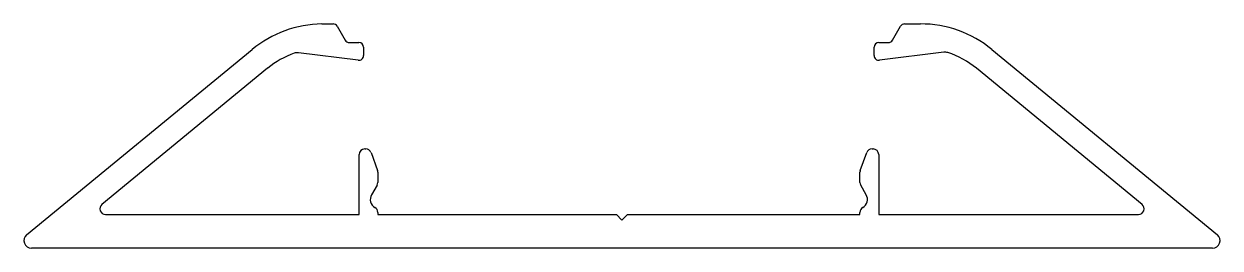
# Model space of a CAD drawing. Extents: x 894.7 to 958.5, y 665 to 677.
import ezdxf

# ---------------------------------------------------------------- set-up
doc = ezdxf.new("R2010")
doc.units = 0
doc.layers.get('0').update_dxf_attribs({"linetype": 'CONTINUOUS'})

msp = doc.modelspace()

# ---------------------------------------------------------------- linework, layer by layer
at = {"color": 0, "linetype": 'CONTINUOUS'}
for p, q in [((910.564, 676.963), (911.161, 676.963)), ((911.378, 676.838), (911.811, 676.089)), ((941.031, 676.089), (941.464, 676.839)), ((941.681, 676.964), (942.523, 676.964)), ((912.027, 675.964), (912.537, 675.964)), ((940.305, 675.964), (940.815, 675.964)), ((894.8, 665.694), (906.843, 675.598)), ((912.506, 675.019), (909.319, 675.42)), ((912.787, 675.714), (912.787, 675.267)), ((940.055, 675.267), (940.055, 675.714)), ((943.767, 675.451), (940.337, 675.019)), ((946.334, 675.598), (958.377, 665.694)), ((907.668, 674.594), (898.82, 667.317)), ((954.357, 667.317), (945.508, 674.594)), ((912.549, 666.785), (912.549, 669.985)), ((912.849, 670.285), (912.904, 670.285)), ((913.186, 670.088), (913.531, 669.139)), ((939.311, 669.139), (939.656, 670.088)), ((939.938, 670.285), (939.993, 670.285)), ((940.293, 669.985), (940.293, 666.785)), ((913.549, 669.037), (913.549, 668.493)), ((939.293, 668.493), (939.293, 669.037)), ((913.509, 668.343), (913.216, 667.835)), ((939.626, 667.835), (939.333, 668.343)), ((913.549, 666.893), (913.549, 666.785)), ((939.293, 666.785), (939.293, 666.893)), ((899.01, 666.785), (912.549, 666.785)), ((913.549, 666.785), (926.288, 666.785)), ((926.288, 666.785), (926.588, 666.485)), ((926.588, 666.485), (926.888, 666.785)), ((926.888, 666.785), (939.293, 666.785)), ((940.293, 666.785), (954.166, 666.785)), ((958.123, 664.985), (895.054, 664.985))]:
    msp.add_line(p, q, dxfattribs=at)
for centre, radius, start, end in [((910.654, 670.964), 6, 90.85722, 129.43166), ((911.162, 676.713), 0.25, 30, 90.04979), ((941.681, 676.714), 0.25, 89.99944, 150), ((942.523, 670.964), 6, 50.56834, 89.99944), ((912.027, 676.214), 0.25, 210, 270), ((912.537, 675.714), 0.25, 360, 90), ((940.305, 675.714), 0.25, 90, 180), ((940.815, 676.214), 0.25, 270, 330), ((910.654, 670.964), 4.7, 109.43537, 129.43166), ((909.256, 674.924), 0.5, 82.81901, 109.43537), ((912.537, 675.267), 0.25, 262.81901, 360), ((940.305, 675.267), 0.25, 180, 277.18099), ((943.83, 674.955), 0.5, 71.86666, 97.18099), ((942.523, 670.964), 4.7, 50.56834, 71.86666), ((912.849, 669.985), 0.3, 90, 180), ((912.904, 669.985), 0.3, 20, 90), ((939.938, 669.985), 0.3, 90, 160), ((939.993, 669.985), 0.3, 0, 90), ((913.249, 669.037), 0.3, 0, 20), ((939.593, 669.037), 0.3, 160, 180), ((913.249, 668.493), 0.3, 330, 0), ((939.593, 668.493), 0.3, 180, 210), ((913.649, 667.585), 0.5, 150, 240), ((939.193, 667.585), 0.5, 300, 30), ((899.01, 667.085), 0.3, 129.43166, 270), ((913.249, 666.893), 0.3, 0, 60), ((939.593, 666.893), 0.3, 120, 180), ((954.166, 667.085), 0.3, 270, 50.56834), ((895.054, 665.385), 0.4, 129.43166, 270), ((958.123, 665.385), 0.4, 270, 50.56834)]:
    msp.add_arc(centre, radius, start, end, dxfattribs=at)

doc.saveas('drawing.dxf')
